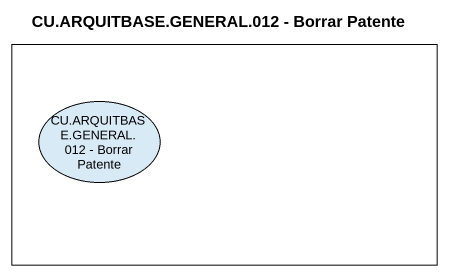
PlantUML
@startuml
title CU.ARQUITBASE.GENERAL.012 - Borrar Patente
rectangle " " as rectangle1 {
  usecase "CU.ARQUITBASE.GENERAL.012 - Borrar Patente" as CU_ARQUITBASE_GENERAL_012
}
@enduml
